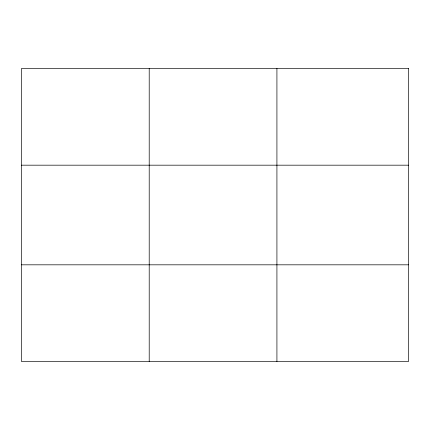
<?xml version="1.0" encoding="UTF-8"?>
<svg xmlns="http://www.w3.org/2000/svg" width="430" height="430" viewBox="0 0 430 430"><rect width="100%" height="100%" fill="white"/><g stroke="black" fill="none" stroke-linecap="round" stroke-linejoin="round"><path stroke-width="0.64" d="M149.21 68.461L149.21 361.539M276.92 68.461L276.92 361.539M21.5 165.179L408.5 165.179M21.5 264.821L408.5 264.821M408.5 68.461L408.5 361.539L21.5 361.539L21.5 68.461L408.5 68.461"/></g></svg>
